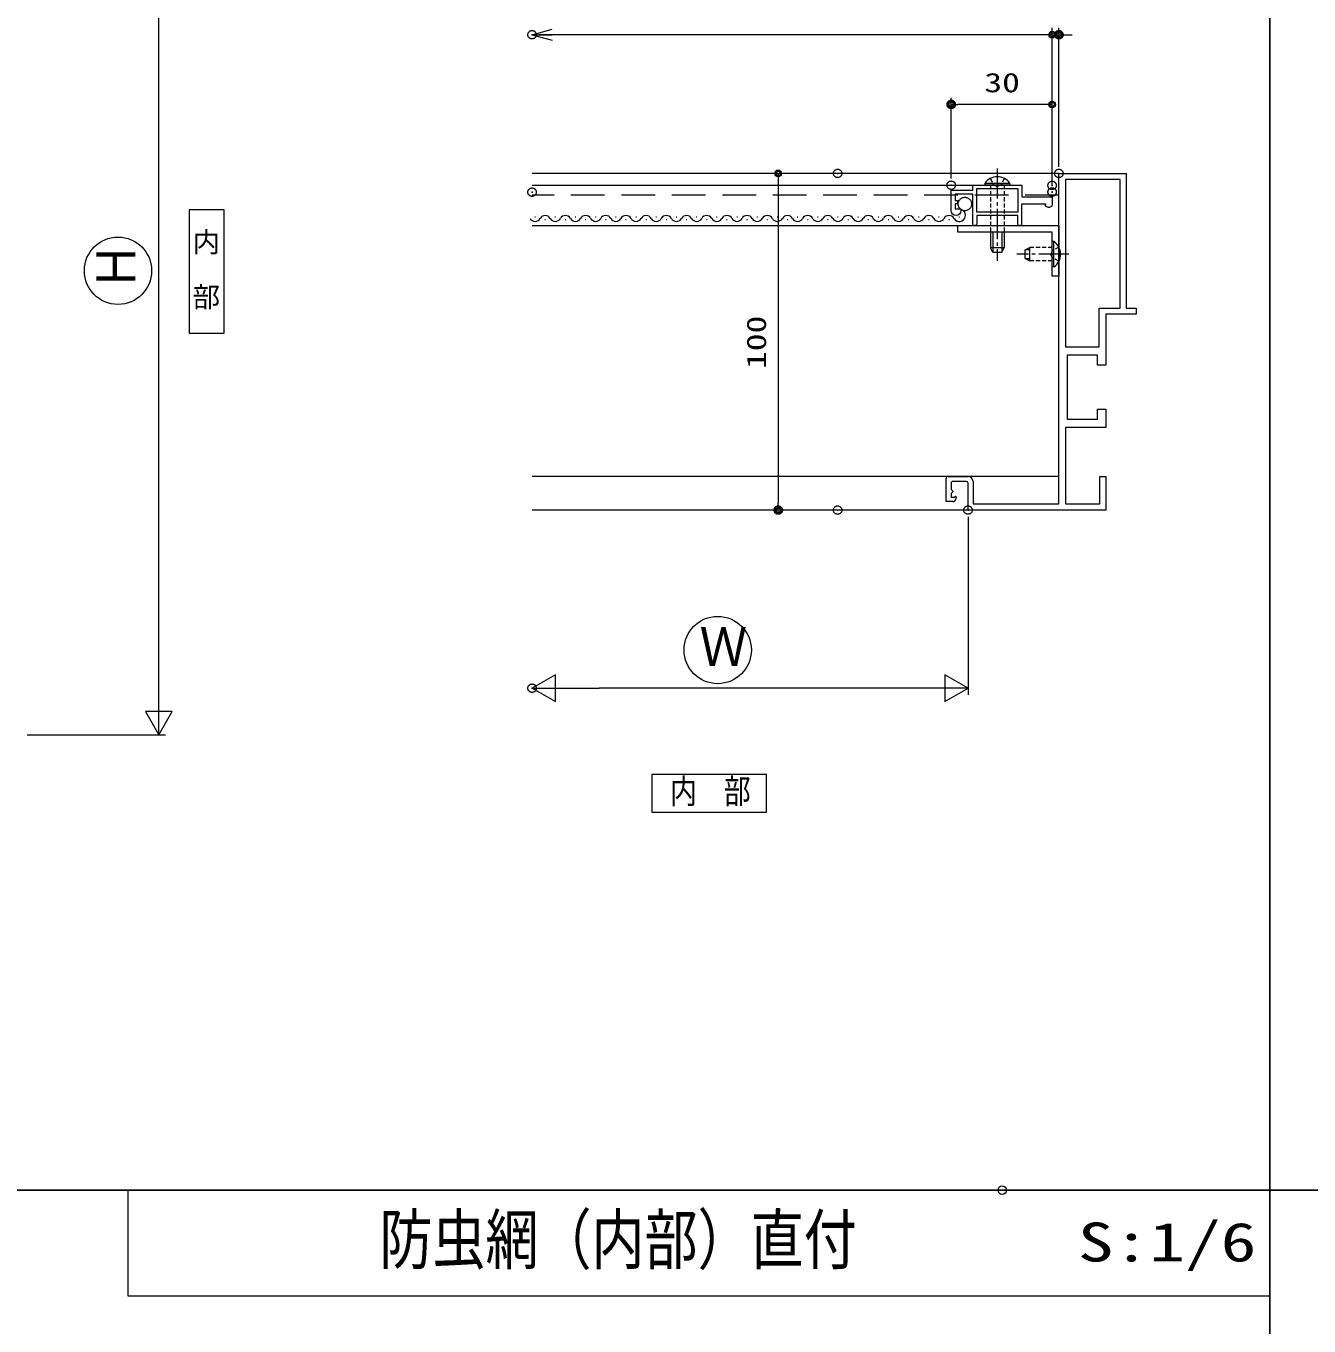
# Model space of a CAD drawing. Units: millimetres, scale not verified. Extents: x -1169 to 0, y -818 to 818.
# Drawn here: x -954.1 to -572.8, y 190.4 to 576.6 of the extents above; entities that cross this region are included whole.
import ezdxf
from ezdxf.enums import TextEntityAlignment as Align

# ---------------------------------------------------------------- set-up
doc = ezdxf.new("R2010")
doc.units = ezdxf.units.MM
doc.header["$LTSCALE"] = 5
doc.header["$PDMODE"] = 32
doc.header["$PDSIZE"] = 2.5
for name, pattern in [('CHAIN2', [12, 9, -1, 1, -1]), ('DASHED1', [1.8, 1.2, -0.6]), ('DASHED2', [3, 2, -1]), ('DASHED3', [4, 3, -1])]:
    doc.linetypes.add(name, pattern=pattern)
for name, color, linetype, lineweight in [('0-0_KATAZAI', 7, 'DASHED2', 9), ('0-1_0', 7, 'Continuous', 9), ('0-2__0-0_', 4, 'Continuous', 9), ('0-3_USERZ', 2, 'Continuous', 9), ('0-4_YSS_ZEN', 6, 'Continuous', 9), ('0-5_Defpoints', 7, 'DASHED2', 9), ('0-6_PARTS3', 134, 'Continuous', 9), ('0-7_USER1', 4, 'Continuous', 9), ('0-8__0-7_', 7, 'Continuous', 9)]:
    doc.layers.add(name, color=color, linetype=linetype, lineweight=lineweight)
doc.styles.add('@ＭＳ ゴシック', font='')
doc.styles.add('ＭＳ ゴシック', font='')
doc.styles.get('@ＭＳ ゴシック').set_extended_font_data('@MS Gothic')
doc.styles.get('ＭＳ ゴシック').set_extended_font_data('MS Gothic')

# ---------------------------------------------------------------- blocks, each defined once
blk = doc.blocks.new('ALW1')
at = {"layer": '0-1_0'}
blk.add_line((0, 0), (-5, 0), dxfattribs=at)
blk.add_lwpolyline([(-1.732, -1), (0, 0), (-1.732, 1)], close=True, dxfattribs=at)
blk = doc.blocks.new('WAKU-W')
at = {"layer": '0-1_0'}
for p, q in [((22.5, -18.75), (22.5, -17.5)), ((25.34, -18.89), (24.66, -19.61)), ((26.25, -18.5), (30, -18.5)), ((35, -50), (5, -50)), ((7.5, -42.5), (27.5, -42.5)), ((-130, -500), (-129.95, -500)), ((-130, -500), (-129.95, -500))]:
    blk.add_line(p, q, dxfattribs=at)
for points in [[(-130, -500), (-230, -500), (-230, -300), (-245, -300), (-245, -291), (-200, -291), (-200, -215), (-187.5, -215), (-187.5, -230), (-142.5, -230), (-142.5, -134.99), (-187.5, -134.99), (-187.5, -150), (-200, -150), (-200, -122.49), (-140, -122.49), (-140, -9), (-191, -9), (-191, -50), (-200, -50), (-200, 0), (5, 0), (5, -40)], [(-2.5, -42.5), (-2.5, -9), (-130, -9), (-130, -124.99), (-129.95, -124.99)], [(30, -40), (30, -30.5), (27, -27.5), (30, -24.5), (30, -18.5)], [(27.5, -12.5), (37.5, -12.5), (37.5, -47.5)], [(-130, -124.99), (-130, -240), (-129.95, -240)], [(-130, -240), (-130, -500), (-129.95, -500)]]:
    blk.add_lwpolyline(points, dxfattribs=at)
blk.add_lwpolyline([(-140, -491), (-140, -242.5), (-190, -242.5), (-190, -300), (-221, -300), (-221, -491)], close=True, dxfattribs=at)
for centre, radius, start, end in [((27.5, -17.5), 5, 90, 180), ((23.75, -18.75), 1.25, 180, 316.39718), ((26.25, -19.75), 1.25, 90, 136.39718), ((5, -42.5), 7.5, 180, 270), ((7.5, -40), 2.5, 180, 270), ((27.5, -40), 2.5, 270, 0), ((35, -47.5), 2.5, 270, 0)]:
    blk.add_arc(centre, radius, start, end, dxfattribs=at)
blk = doc.blocks.new('NAIBU_H')
at = {"layer": '0-7_USER1'}
blk.add_lwpolyline([(-26.1, -91.6), (26.1, -91.6), (26.1, 91.6), (-26.1, 91.6)], close=True, dxfattribs=at)
at = {"layer": '0-7_USER1', "style": '@ＭＳ ゴシック'}
blk.add_text('内\u3000部', height=29.95, rotation=270, dxfattribs=at).set_placement((-24.93, 64.6), align=Align.BOTTOM_LEFT)
blk = doc.blocks.new('NAIBU_W')
at = {"layer": '0-7_USER1'}
blk.add_lwpolyline([(-85.14, -28), (85.14, -28), (85.14, 28), (-85.14, 28)], close=True, dxfattribs=at)
at = {"layer": '0-7_USER1', "style": 'ＭＳ ゴシック', "width": 0.8}
blk.add_text('内\u3000部', height=36.55, dxfattribs=at).set_placement((-58.14, -26.03), align=Align.BOTTOM_LEFT)
blk = doc.blocks.new('AMI-WAKU-1-2-1')
at = {"layer": '0-2__0-0_', "color": 7}
blk.add_line((-32.5, 38.5), (-32.5, 41.5), dxfattribs=at)
for points in [[(-37.75, -105), (-37.75, -105), (-7.5, -105), (-7.5, -73), (0, -73), (0, 0), (-17.5, 0), (-17.5, 45), (-29, 45), (-29, 45)], [(-57.5, 0), (-27.5, 0), (-27.5, 35), (-29, 35), (-29, 35)], [(-57.5, -6), (-57.5, -6), (-45, -6), (-45, -67), (-57.5, -67), (-57.5, -67)], [(-57.5, -73), (-57.5, -73), (-13.5, -73), (-13.5, -99), (-22.5, -99), (-22.5, -95.5), (-27.5, -95.5), (-27.5, -99), (-35, -99), (-35, -90.5), (-37.75, -90.5), (-37.75, -90.5)]]:
    blk.add_lwpolyline(points, dxfattribs=at)
blk.add_lwpolyline([(-40, -67), (-5, -67), (-5, -6), (-40, -6)], close=True, dxfattribs=at)
for centre, radius, start, end in [((-29, 41.5), 3.5, 90, 180), ((-29, 38.5), 3.5, 180, 270), ((-57.5, -2.5), 2.5, 90, 180), ((-57.5, -3.5), 2.5, 180, 270), ((-57.5, -69.5), 2.5, 90, 180), ((-57.5, -70.5), 2.5, 180, 270), ((-37.75, -97.75), 7.25, 90, 270)]:
    blk.add_arc(centre, radius, start, end, dxfattribs=at)
blk = doc.blocks.new('DOT1')
at = {"layer": '0-1_0'}
blk.add_line((0, 0), (-5, 0), dxfattribs=at)
for radius in [2.5, 1.62]:
    blk.add_circle((0, 0), radius, dxfattribs=at)
blk = doc.blocks.new('Open30_30')
at = {"layer": '0-1_0'}
for q in [(-15, 4.02), (-15, 0), (-15, -4.02)]:
    blk.add_line((0, 0), q, dxfattribs=at)
blk = doc.blocks.new('U45')
at = {"layer": '0-6_PARTS3', "linetype": 'CHAIN2'}
blk.add_line((-25, 0), (112.5, 0), dxfattribs=at)
at = {"layer": '0-6_PARTS3'}
for p, q in [((-2.54, 18.75), (0, 18.75)), ((0, 18.75), (0, -18.75)), ((70, 10), (93, 10)), ((70, 6.73), (99.54, 6.73)), ((93, 10), (93, -10)), ((100, 6.5), (93, 10)), ((100, 6.5), (100, -6.5)), ((70, -6.73), (99.54, -6.73)), ((70, -10), (93, -10)), ((100, -6.5), (93, -10))]:
    blk.add_line(p, q, dxfattribs=at)
at = {"layer": '0-6_PARTS3', "linetype": 'DASHED1'}
for p, q in [((0, 10), (70, 10)), ((0, -10), (70, -10))]:
    blk.add_line(p, q, dxfattribs=at)
for points in [[(-10.05, 10.25), (-0.77, 5.72), (2.28, 0)], [(-10.05, -10.25), (-0.77, -5.72), (2.28, 0)]]:
    blk.add_lwpolyline(points, dxfattribs=at)
at = {"layer": '0-6_PARTS3'}
blk.add_lwpolyline([(-2.54, 18.75), (-2.54, -18.75), (0, -18.75)], dxfattribs=at)
blk.add_arc((10.13, 0), 22.63, 124.06671, 235.93329, dxfattribs=at)
blk = doc.blocks.new('U12')
at = {"layer": '0-6_PARTS3', "linetype": 'CHAIN2'}
blk.add_line((-25, 0), (52.5, 0), dxfattribs=at)
at = {"layer": '0-6_PARTS3'}
for p, q in [((-2.54, 18.75), (0, 18.75)), ((0, 18.75), (0, -18.75)), ((33, 10), (33, -10)), ((40, 6.5), (33, 10)), ((33.15, 10), (33, 10)), ((33.15, 6.73), (39.54, 6.73)), ((40, 6.5), (40, -6.5)), ((40, -6.5), (33, -10)), ((33.15, -10), (33, -10)), ((33.15, -6.73), (39.54, -6.73))]:
    blk.add_line(p, q, dxfattribs=at)
at = {"layer": '0-6_PARTS3', "linetype": 'DASHED1'}
for p, q in [((0, 10), (33.15, 10)), ((0, -10), (33.15, -10))]:
    blk.add_line(p, q, dxfattribs=at)
for points in [[(-10.05, 10.25), (-0.77, 5.72), (2.28, 0)], [(-10.05, -10.25), (-0.77, -5.72), (2.28, 0)]]:
    blk.add_lwpolyline(points, dxfattribs=at)
at = {"layer": '0-6_PARTS3'}
blk.add_lwpolyline([(-2.54, 18.75), (-2.54, -18.75), (0, -18.75)], dxfattribs=at)
blk.add_arc((10.13, 0), 22.63, 124.06671, 235.93329, dxfattribs=at)

msp = doc.modelspace()

# ---------------------------------------------------------------- linework, layer by layer
at = {"layer": '0-2__0-0_', "color": 2}
for p, q in [((-803.708, 529.288), (-658.145, 529.288)), ((-803.708, 517.288), (-649.145, 517.288))]:
    msp.add_line(p, q, dxfattribs=at)
at = {"layer": '0-2__0-0_', "color": 7, "linetype": 'DASHED3'}
msp.add_circle((-675.078, 523.702), 2, dxfattribs=at)
at = {"layer": '0-3_USERZ', "color": 3}
for p, q in [((-649.145, 529.216), (-649.145, 575.99)), ((-649.145, 531.216), (-649.145, 575.99)), ((-647.145, 534.788), (-647.145, 575.99)), ((-651.145, 573.99), (-801.708, 573.99)), ((-651.145, 573.99), (-653.145, 573.99)), ((-649.145, 573.99), (-647.145, 573.99)), ((-645.145, 573.99), (-643.145, 573.99)), ((-679.145, 531.288), (-679.145, 555.271)), ((-651.145, 553.271), (-677.145, 553.271)), ((-649.145, 529.288), (-649.145, 555.271)), ((-647.145, 532.788), (-803.708, 532.788)), ((-714.883, 532.788), (-732.548, 532.788)), ((-730.548, 530.788), (-730.548, 434.788)), ((-647.145, 442.788), (-803.708, 442.788)), ((-674.145, 432.788), (-803.708, 432.788)), ((-714.883, 432.788), (-732.548, 432.788))]:
    msp.add_line(p, q, dxfattribs=at)
at = {"layer": '0-3_USERZ', "color": 3, "linetype": 'DASHED2'}
msp.add_line((-647.145, 526.288), (-803.708, 526.288), dxfattribs=at)
at = {"layer": '0-3_USERZ'}
for p, q in [((-802.69, 519.788), (-802.89, 519.788)), ((-799.69, 519.028), (-799.89, 519.028)), ((-796.69, 519.788), (-796.89, 519.788)), ((-793.69, 519.028), (-793.89, 519.028)), ((-790.69, 519.788), (-790.89, 519.788)), ((-787.69, 519.028), (-787.89, 519.028)), ((-784.69, 519.788), (-784.89, 519.788)), ((-781.69, 519.028), (-781.89, 519.028)), ((-778.69, 519.788), (-778.89, 519.788)), ((-775.69, 519.028), (-775.89, 519.028)), ((-772.69, 519.788), (-772.89, 519.788)), ((-769.69, 519.028), (-769.89, 519.028)), ((-766.69, 519.788), (-766.89, 519.788)), ((-763.69, 519.028), (-763.89, 519.028)), ((-760.69, 519.788), (-760.89, 519.788)), ((-757.69, 519.028), (-757.89, 519.028)), ((-754.69, 519.788), (-754.89, 519.788)), ((-751.69, 519.028), (-751.89, 519.028)), ((-748.69, 519.788), (-748.89, 519.788)), ((-745.69, 519.028), (-745.89, 519.028)), ((-742.69, 519.788), (-742.89, 519.788)), ((-739.69, 519.028), (-739.89, 519.028)), ((-736.69, 519.788), (-736.89, 519.788)), ((-733.69, 519.028), (-733.89, 519.028)), ((-730.69, 519.788), (-730.89, 519.788)), ((-727.69, 519.028), (-727.89, 519.028)), ((-724.69, 519.788), (-724.89, 519.788)), ((-721.69, 519.028), (-721.89, 519.028)), ((-718.69, 519.788), (-718.89, 519.788)), ((-715.69, 519.028), (-715.89, 519.028)), ((-712.69, 519.788), (-712.89, 519.788)), ((-709.69, 519.028), (-709.89, 519.028)), ((-706.69, 519.788), (-706.89, 519.788)), ((-703.69, 519.028), (-703.89, 519.028)), ((-700.69, 519.788), (-700.89, 519.788)), ((-697.69, 519.028), (-697.89, 519.028)), ((-694.69, 519.788), (-694.89, 519.788)), ((-691.69, 519.028), (-691.89, 519.028)), ((-688.69, 519.788), (-688.89, 519.788)), ((-685.69, 519.028), (-685.89, 519.028)), ((-682.69, 519.788), (-682.89, 519.788)), ((-679.69, 519.028), (-679.89, 519.028)), ((-676.69, 519.788), (-676.89, 519.788))]:
    msp.add_line(p, q, dxfattribs=at)
at = {"layer": '0-3_USERZ', "color": 7}
for points in [[(-1135.26, 230.763), (-584.5, 230.763), (-584.5, 747.288), (-1135.26, 747.288)], [(-584.5, 230.763), (-33.74, 230.763), (-33.74, 747.288), (-584.5, 747.288)], [(-677.145, 515.288), (-677.145, 517.288), (-647.145, 517.288), (-647.145, 502.288), (-649.145, 502.288), (-649.145, 515.288)], [(-1135.26, -285.763), (-584.5, -285.763), (-584.5, 230.763), (-1135.26, 230.763)], [(-923.789, 199.33), (-584.5, 199.33), (-584.5, 230.763), (-923.789, 230.763)], [(-584.5, -285.763), (-33.74, -285.763), (-33.74, 230.763), (-584.5, 230.763)]]:
    msp.add_lwpolyline(points, close=True, dxfattribs=at)
at = {"layer": '0-3_USERZ'}
for centre, radius, start, end in [((-676.723, 520.36), 1.833, 211.28775, 49.52245), ((-802.79, 520.246), 1.718, 209.20254, 330.79746), ((-799.79, 518.569), 1.718, 29.20254, 150.79746), ((-796.79, 520.246), 1.718, 209.20254, 330.79746), ((-793.79, 518.569), 1.718, 29.20254, 150.79746), ((-790.79, 520.246), 1.718, 209.20254, 330.79746), ((-787.79, 518.569), 1.718, 29.20254, 150.79746), ((-784.79, 520.246), 1.718, 209.20254, 330.79746), ((-781.79, 518.569), 1.718, 29.20254, 150.79746), ((-778.79, 520.246), 1.718, 209.20254, 330.79746), ((-775.79, 518.569), 1.718, 29.20254, 150.79746), ((-772.79, 520.246), 1.718, 209.20254, 330.79746), ((-769.79, 518.569), 1.718, 29.20254, 150.79746), ((-766.79, 520.246), 1.718, 209.20254, 330.79746), ((-763.79, 518.569), 1.718, 29.20254, 150.79746), ((-760.79, 520.246), 1.718, 209.20254, 330.79746), ((-757.79, 518.569), 1.718, 29.20254, 150.79746), ((-754.79, 520.246), 1.718, 209.20254, 330.79746), ((-751.79, 518.569), 1.718, 29.20254, 150.79746), ((-748.79, 520.246), 1.718, 209.20254, 330.79746), ((-745.79, 518.569), 1.718, 29.20254, 150.79746), ((-742.79, 520.246), 1.718, 209.20254, 330.79746), ((-739.79, 518.569), 1.718, 29.20254, 150.79746), ((-736.79, 520.246), 1.718, 209.20254, 330.79746), ((-733.79, 518.569), 1.718, 29.20254, 150.79746), ((-730.79, 520.246), 1.718, 209.20254, 330.79746), ((-727.79, 518.569), 1.718, 29.20254, 150.79746), ((-724.79, 520.246), 1.718, 209.20254, 330.79746), ((-721.79, 518.569), 1.718, 29.20254, 150.79746), ((-718.79, 520.246), 1.718, 209.20254, 330.79746), ((-715.79, 518.569), 1.718, 29.20254, 150.79746), ((-712.79, 520.246), 1.718, 209.20254, 330.79746), ((-709.79, 518.569), 1.718, 29.20254, 150.79746), ((-706.79, 520.246), 1.718, 209.20254, 330.79746), ((-703.79, 518.569), 1.718, 29.20254, 150.79746), ((-700.79, 520.246), 1.718, 209.20254, 330.79746), ((-697.79, 518.569), 1.718, 29.20254, 150.79746), ((-694.79, 520.246), 1.718, 209.20254, 330.79746), ((-691.79, 518.569), 1.718, 29.20254, 150.79746), ((-688.79, 520.246), 1.718, 209.20254, 330.79746), ((-685.79, 518.569), 1.718, 29.20254, 150.79746), ((-682.79, 520.246), 1.718, 209.20254, 330.79746), ((-679.79, 518.569), 1.718, 29.20254, 150.79746)]:
    msp.add_arc(centre, radius, start, end, dxfattribs=at)
at = {"layer": '0-3_USERZ', "color": 7}
msp.add_point((-663.973, 230.763), dxfattribs=at)
at = {"layer": '0-4_YSS_ZEN'}
for p, q in [((-914.615, 386.057), (-914.615, 622.155)), ((-674.145, 430.788), (-674.145, 377.872)), ((-694.145, 379.872), (-783.708, 379.872)), ((-953.713, 366.057), (-912.615, 366.057))]:
    msp.add_line(p, q, dxfattribs=at)
at = {"layer": '0-5_Defpoints'}
for p in [(-803.708, 573.99), (-647.145, 573.99), (-679.145, 553.271), (-712.883, 532.788), (-647.145, 532.788), (-679.145, 529.288), (-649.145, 529.216), (-803.708, 527.216), (-649.145, 527.288), (-649.145, 527.216), (-730.548, 432.788), (-712.883, 432.788), (-674.145, 432.788), (-803.708, 379.872)]:
    msp.add_point(p, dxfattribs=at)
at = {"layer": '0-8__0-7_'}
for centre in [(-926.745, 503.874), (-748.532, 391.216)]:
    msp.add_circle(centre, 10, dxfattribs=at)

# ---------------------------------------------------------------- block references
at = {"layer": '0-0_KATAZAI', "xscale": 0.2, "yscale": 0.2, "rotation": 180}
msp.add_blockref('WAKU-W', (-673.145, 432.788), dxfattribs=at)
at = {"layer": '0-3_USERZ'}
for name, p, xscale, yscale, rotation in [('Open30_30', (-803.708, 573.99), 0.4, 0.4, 180), ('DOT1', (-647.145, 573.99), 0.4, 0.4, 180), ('DOT1', (-679.145, 553.271), 0.4, 0.4, 180), ('DOT1', (-730.548, 532.788), 0.4, 0.4, 90), ('AMI-WAKU-1-2-1', (-658.145, 529.288), -0.2, 0.2, 270), ('DOT1', (-730.548, 432.788), 0.4, 0.4, 270)]:
    msp.add_blockref(name, p, dxfattribs=dict(at, xscale=xscale, yscale=yscale, rotation=rotation))
at = {"layer": '0-3_USERZ', "xscale": 0.4, "yscale": 0.4}
for p in [(-649.145, 573.99), (-649.145, 573.99), (-649.145, 553.271)]:
    msp.add_blockref('DOT1', p, dxfattribs=at)
at = {"layer": '0-4_YSS_ZEN', "xscale": 4, "yscale": 4}
for p, rotation in [((-914.615, 366.057), 270), ((-803.708, 379.872), 180)]:
    msp.add_blockref('ALW1', p, dxfattribs=dict(at, rotation=rotation))
msp.add_blockref('ALW1', (-674.145, 379.872), dxfattribs=at)
at = {"layer": '0-6_PARTS3', "xscale": 0.2, "yscale": 0.2}
for name, p, rotation in [('U45', (-665.445, 529.288), 270), ('U12', (-649.145, 508.788), 180)]:
    msp.add_blockref(name, p, dxfattribs=dict(at, rotation=rotation))
at = {"layer": '0-7_USER1', "xscale": 0.2, "yscale": 0.2}
for name, p in [('NAIBU_H', (-900.415, 503.675)), ('NAIBU_W', (-751.029, 348.644))]:
    msp.add_blockref(name, p, dxfattribs=at)

# ---------------------------------------------------------------- texts
at = {"layer": '0-3_USERZ', "color": 3, "style": 'ＭＳ ゴシック', "width": 1.35}
for s, height, p in [('30', 5.755, (-669.288, 555.161)), ('S:1/6', 11.55, (-641.489, 206.115))]:
    msp.add_text(s, height=height, dxfattribs=at).set_placement(p, align=Align.BOTTOM_LEFT)
msp.add_text('100', height=5.755, rotation=90, dxfattribs=at).set_placement((-732.438, 474.688), align=Align.BOTTOM_LEFT)
at = {"layer": '0-3_USERZ', "color": 7, "style": 'ＭＳ ゴシック', "width": 0.8}
msp.add_text('防虫網（内部）直付', height=14.44, dxfattribs=at).set_placement((-849.051, 204.56), align=Align.BOTTOM_LEFT)
at = {"layer": '0-8__0-7_', "style": 'ＭＳ ゴシック', "width": 0.9}
msp.add_text('Ｈ', height=11.55, rotation=90, dxfattribs=at).set_placement((-918.136, 498.029), align=Align.BOTTOM_LEFT)
msp.add_text('Ｗ', height=11.55, dxfattribs=at).set_placement((-753.94, 383.043), align=Align.BOTTOM_LEFT)

doc.saveas('drawing.dxf')
